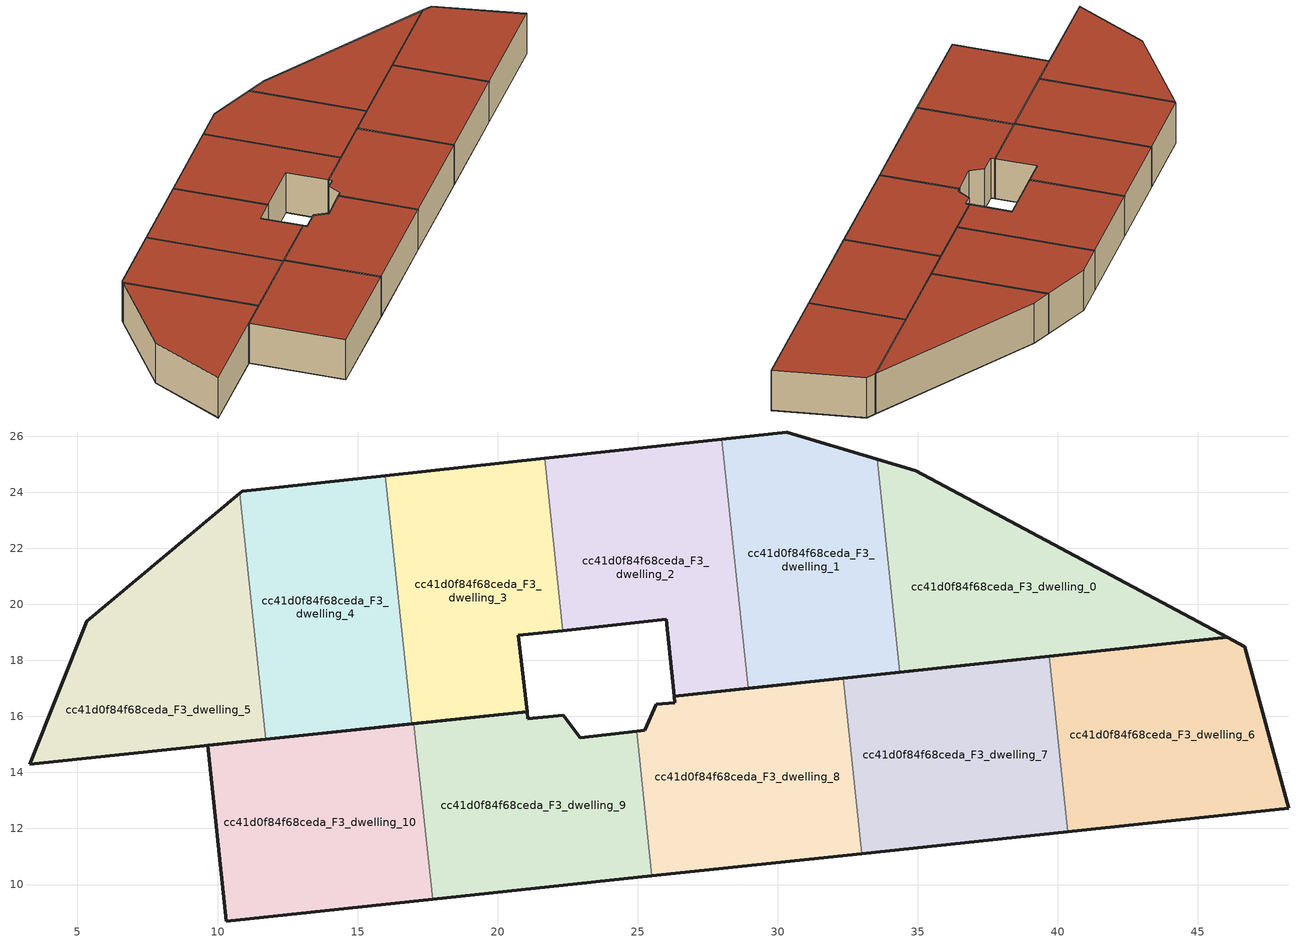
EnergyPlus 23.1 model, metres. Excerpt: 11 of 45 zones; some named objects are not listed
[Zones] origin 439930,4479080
cc41d0f84f68ceda_F3_dwelling_0
 floor to cc41d0f84f68ceda_F2_dwelling_0 (EU_floor_Construction): 46.05,18.82 34.93,24.77 33.55,25.18 34.36,17.58 z9
 wall outside (EU_wall_Construction): 33.55,25.18 34.93,24.77 46.05,18.82 34.36,17.58 z9:12
 wall to cc41d0f84f68ceda_F3_dwelling_1 (EU_wall_Construction): 34.36,17.58 33.55,25.18 z9:12
 roof outside (EU_roof_Construction): 46.05,18.82 34.36,17.58 33.55,25.18 34.93,24.77 z12
cc41d0f84f68ceda_F3_dwelling_1
 floor to cc41d0f84f68ceda_F2_dwelling_1 (EU_floor_Construction): 34.36,17.58 33.55,25.18 30.33,26.16 28,25.91 28.95,17.01 z9
 wall outside (EU_wall_Construction): 34.36,17.58 28.95,17.01 / 28,25.91 30.33,26.16 33.55,25.18 z9:12
 wall to cc41d0f84f68ceda_F3_dwelling_2 (EU_wall_Construction): 28.95,17.01 28,25.91 z9:12
 roof outside (EU_roof_Construction): 33.55,25.18 34.36,17.58 28.95,17.01 28,25.91 30.33,26.16 z12
cc41d0f84f68ceda_F3_dwelling_10
 floor to cc41d0f84f68ceda_F2_dwelling_10 (EU_floor_Construction): 17.68,9.48 17.02,15.75 9.65,14.97 10.32,8.7 z9
 wall outside (EU_wall_Construction): 17.68,9.48 10.32,8.7 9.65,14.97 17.02,15.75 z9:12
 wall to cc41d0f84f68ceda_F3_dwelling_9 (EU_wall_Construction): 17.02,15.75 17.68,9.48 z9:12
 roof outside (EU_roof_Construction): 17.02,15.75 17.68,9.48 10.32,8.7 9.65,14.97 z12
cc41d0f84f68ceda_F3_dwelling_2
 floor to cc41d0f84f68ceda_F2_dwelling_2 (EU_floor_Construction): 28.95,17.01 28,25.91 21.68,25.22 22.33,19.07 26.02,19.46 26.3,16.73 z9
 wall outside (EU_wall_Construction): 21.68,25.22 28,25.91 / 28.95,17.01 26.3,16.73 26.02,19.46 22.33,19.07 z9:12
 wall to cc41d0f84f68ceda_F3_dwelling_3 (EU_wall_Construction): 22.33,19.07 21.68,25.22 z9:12
 roof outside (EU_roof_Construction): 28,25.91 28.95,17.01 26.3,16.73 26.02,19.46 22.33,19.07 21.68,25.22 z12
cc41d0f84f68ceda_F3_dwelling_3
 floor to cc41d0f84f68ceda_F2_dwelling_3 (EU_floor_Construction): 21.06,16.17 20.74,18.9 22.33,19.07 21.68,25.22 15.99,24.6 16.93,15.74 z9
 wall outside (EU_wall_Construction): 15.99,24.6 21.68,25.22 / 22.33,19.07 20.74,18.9 21.06,16.17 16.93,15.74 z9:12
 wall to cc41d0f84f68ceda_F3_dwelling_4 (EU_wall_Construction): 16.93,15.74 15.99,24.6 z9:12
 roof outside (EU_roof_Construction): 21.68,25.22 22.33,19.07 20.74,18.9 21.06,16.17 16.93,15.74 15.99,24.6 z12
cc41d0f84f68ceda_F3_dwelling_4
 floor to cc41d0f84f68ceda_F2_dwelling_4 (EU_floor_Construction): 16.93,15.74 15.99,24.6 10.89,24.05 10.79,23.96 11.72,15.19 z9
 wall outside (EU_wall_Construction): 10.79,23.96 10.89,24.05 15.99,24.6 / 16.93,15.74 11.72,15.19 z9:12
 wall to cc41d0f84f68ceda_F3_dwelling_5 (EU_wall_Construction): 11.72,15.19 10.79,23.96 z9:12
 roof outside (EU_roof_Construction): 15.99,24.6 16.93,15.74 11.72,15.19 10.79,23.96 10.89,24.05 z12
cc41d0f84f68ceda_F3_dwelling_5
 floor to cc41d0f84f68ceda_F2_dwelling_5 (EU_floor_Construction): 11.72,15.19 10.79,23.96 5.33,19.41 3.3,14.29 z9
 wall outside (EU_wall_Construction): 11.72,15.19 3.3,14.29 5.33,19.41 10.79,23.96 z9:12
 roof outside (EU_roof_Construction): 10.79,23.96 11.72,15.19 3.3,14.29 5.33,19.41 z12
cc41d0f84f68ceda_F3_dwelling_6
 floor to cc41d0f84f68ceda_F2_dwelling_6 (EU_floor_Construction): 48.24,12.71 46.68,18.49 46.05,18.82 39.7,18.15 40.36,11.88 z9
 wall outside (EU_wall_Construction): 39.7,18.15 46.05,18.82 46.68,18.49 48.24,12.71 40.36,11.88 z9:12
 wall to cc41d0f84f68ceda_F3_dwelling_7 (EU_wall_Construction): 40.36,11.88 39.7,18.15 z9:12
 roof outside (EU_roof_Construction): 46.68,18.49 48.24,12.71 40.36,11.88 39.7,18.15 46.05,18.82 z12
cc41d0f84f68ceda_F3_dwelling_7
 floor to cc41d0f84f68ceda_F2_dwelling_7 (EU_floor_Construction): 40.36,11.88 39.7,18.15 32.34,17.37 33,11.1 z9
 wall outside (EU_wall_Construction): 40.36,11.88 33,11.1 / 32.34,17.37 39.7,18.15 z9:12
 wall to cc41d0f84f68ceda_F3_dwelling_8 (EU_wall_Construction): 33,11.1 32.34,17.37 z9:12
 roof outside (EU_roof_Construction): 39.7,18.15 40.36,11.88 33,11.1 32.34,17.37 z12
cc41d0f84f68ceda_F3_dwelling_8
 floor to cc41d0f84f68ceda_F2_dwelling_8 (EU_floor_Construction): 33,11.1 32.34,17.37 26.3,16.73 26.33,16.49 25.66,16.44 25.25,15.51 24.96,15.47 25.51,10.31 z9
 wall outside (EU_wall_Construction): 33,11.1 25.51,10.31 / 24.96,15.47 25.25,15.51 25.66,16.44 26.33,16.49 26.3,16.73 32.34,17.37 z9:12
 wall to cc41d0f84f68ceda_F3_dwelling_9 (EU_wall_Construction): 25.51,10.31 24.96,15.47 z9:12
 roof outside (EU_roof_Construction): 32.34,17.37 33,11.1 25.51,10.31 24.96,15.47 25.25,15.51 25.66,16.44 26.33,16.49 26.3,16.73 z12
cc41d0f84f68ceda_F3_dwelling_9
 floor to cc41d0f84f68ceda_F2_dwelling_9 (EU_floor_Construction): 25.51,10.31 24.96,15.47 22.95,15.24 22.34,16.04 21.09,15.92 21.06,16.17 17.02,15.75 17.68,9.48 z9
 wall outside (EU_wall_Construction): 25.51,10.31 17.68,9.48 / 17.02,15.75 21.06,16.17 21.09,15.92 22.34,16.04 22.95,15.24 24.96,15.47 z9:12
 roof outside (EU_roof_Construction): 24.96,15.47 25.51,10.31 17.68,9.48 17.02,15.75 21.06,16.17 21.09,15.92 22.34,16.04 22.95,15.24 z12
[Building]
EU S2 Campaign: North Axis=0; Terrain=City; Solar Distribution=FullExterior
[Site:Location]
Madrid: Latitude=40.5; Longitude=-3.5; Time Zone=1; Elevation=609
[SizingPeriod:WeatherFileDays]
AnnualSizingPeriod: Begin Month=1; Begin Day of Month=1; End Month=12; End Day of Month=31; Day of Week for Start Day=Monday; Use Weather File Daylight Saving Period=No; Use Weather File Rain and Snow Indicators=No
[MATERIAL]
EU_InternalMass_Material: Roughness=MediumRough; Thickness=0.1; Conductivity=1; Density=1800; Specific Heat=900; Thermal Absorptance=0.9; Solar Absorptance=0.7; Visible Absorptance=0.7
[MATERIAL:NOMASS] Roughness=MediumRough; Thermal Absorptance=0.9; Solar Absorptance=0.7; Visible Absorptance=0.7
Name | Thermal Resistance
EU_wall_NoMass; EU_roof_NoMass | 2.16768
EU_floor_NoMass | 1.14339
[CONSTRUCTION]
EU_wall_Construction: EU_wall_NoMass
EU_roof_Construction: EU_roof_NoMass
EU_floor_Construction: EU_floor_NoMass
EU_InternalMass_Construction: EU_InternalMass_Material
[ZONE] Type=1; Multiplier=1; Ceiling Height=autocalculate; Floor Area=autocalculate; Part of Total Floor Area=Yes
Name | Volume
cc41d0f84f68ceda_F3_dwelling_0 | 140.059
cc41d0f84f68ceda_F3_dwelling_1 | 140.049
cc41d0f84f68ceda_F3_dwelling_10 | 140.043
cc41d0f84f68ceda_F3_dwelling_2 | 140.023
cc41d0f84f68ceda_F3_dwelling_3 | 140.05
cc41d0f84f68ceda_F3_dwelling_4 | 140.04
cc41d0f84f68ceda_F3_dwelling_5 | 140.034
cc41d0f84f68ceda_F3_dwelling_6 | 140.028
cc41d0f84f68ceda_F3_dwelling_7; cc41d0f84f68ceda_F3_dwelling_9 | 140.036
cc41d0f84f68ceda_F3_dwelling_8 | 140.042
[INTERNALMASS] Construction=EU_InternalMass_Construction
Name | Zone or ZoneList | Surface Area
cc41d0f84f68ceda_F3_dwelling_0_EU_InternalMass | cc41d0f84f68ceda_F3_dwelling_0 | 46.6744
cc41d0f84f68ceda_F3_dwelling_1_EU_InternalMass | cc41d0f84f68ceda_F3_dwelling_1 | 46.6746
cc41d0f84f68ceda_F3_dwelling_2_EU_InternalMass | cc41d0f84f68ceda_F3_dwelling_2 | 46.6753
cc41d0f84f68ceda_F3_dwelling_3_EU_InternalMass | cc41d0f84f68ceda_F3_dwelling_3 | 46.6827
cc41d0f84f68ceda_F3_dwelling_4_EU_InternalMass | cc41d0f84f68ceda_F3_dwelling_4 | 46.6823
cc41d0f84f68ceda_F3_dwelling_5_EU_InternalMass | cc41d0f84f68ceda_F3_dwelling_5 | 46.6812
cc41d0f84f68ceda_F3_dwelling_6_EU_InternalMass | cc41d0f84f68ceda_F3_dwelling_6 | 46.6777
cc41d0f84f68ceda_F3_dwelling_7_EU_InternalMass | cc41d0f84f68ceda_F3_dwelling_7 | 46.6843
cc41d0f84f68ceda_F3_dwelling_8_EU_InternalMass | cc41d0f84f68ceda_F3_dwelling_8 | 93.363
cc41d0f84f68ceda_F3_dwelling_9_EU_InternalMass | cc41d0f84f68ceda_F3_dwelling_9 | 46.6724
cc41d0f84f68ceda_F3_dwelling_10_EU_InternalMass | cc41d0f84f68ceda_F3_dwelling_10 | 46.6805
[OTHEREQUIPMENT] Fuel Type=Electricity; Design Level Calculation Method=Watts/Area; Power per Zone Floor Area=1; Fraction Latent=0; Fraction Radiant=0; Fraction Lost=0; Carbon Dioxide Generation Rate=0; EndUse Subcategory=EU_Step8_InternalGains
Name | Zone or ZoneList or Space or SpaceList | Schedule
EU_Step8_InternalGain_cc41d0f84f68ceda_F3_dwelling_0_f000 | cc41d0f84f68ceda_F3_dwelling_0 | EU_Step8_GainSchedule_cc41d0f84f68ceda_F3_dwelling_0_f000
EU_Step8_InternalGain_cc41d0f84f68ceda_F3_dwelling_1_f000 | cc41d0f84f68ceda_F3_dwelling_1 | EU_Step8_GainSchedule_cc41d0f84f68ceda_F3_dwelling_1_f000
EU_Step8_InternalGain_cc41d0f84f68ceda_F3_dwelling_2_f000 | cc41d0f84f68ceda_F3_dwelling_2 | EU_Step8_GainSchedule_cc41d0f84f68ceda_F3_dwelling_2_f000
EU_Step8_InternalGain_cc41d0f84f68ceda_F3_dwelling_3_f000 | cc41d0f84f68ceda_F3_dwelling_3 | EU_Step8_GainSchedule_cc41d0f84f68ceda_F3_dwelling_3_f000
EU_Step8_InternalGain_cc41d0f84f68ceda_F3_dwelling_4_f000 | cc41d0f84f68ceda_F3_dwelling_4 | EU_Step8_GainSchedule_cc41d0f84f68ceda_F3_dwelling_4_f000
EU_Step8_InternalGain_cc41d0f84f68ceda_F3_dwelling_5_f000 | cc41d0f84f68ceda_F3_dwelling_5 | EU_Step8_GainSchedule_cc41d0f84f68ceda_F3_dwelling_5_f000
EU_Step8_InternalGain_cc41d0f84f68ceda_F3_dwelling_6_f000 | cc41d0f84f68ceda_F3_dwelling_6 | EU_Step8_GainSchedule_cc41d0f84f68ceda_F3_dwelling_6_f000
EU_Step8_InternalGain_cc41d0f84f68ceda_F3_dwelling_7_f000 | cc41d0f84f68ceda_F3_dwelling_7 | EU_Step8_GainSchedule_cc41d0f84f68ceda_F3_dwelling_7_f000
EU_Step8_InternalGain_cc41d0f84f68ceda_F3_dwelling_8_f000 | cc41d0f84f68ceda_F3_dwelling_8 | EU_Step8_GainSchedule_cc41d0f84f68ceda_F3_dwelling_8_f000
EU_Step8_InternalGain_cc41d0f84f68ceda_F3_dwelling_9_f000 | cc41d0f84f68ceda_F3_dwelling_9 | EU_Step8_GainSchedule_cc41d0f84f68ceda_F3_dwelling_9_f000
EU_Step8_InternalGain_cc41d0f84f68ceda_F3_dwelling_10_f000 | cc41d0f84f68ceda_F3_dwelling_10 | EU_Step8_GainSchedule_cc41d0f84f68ceda_F3_dwelling_10_f000
[ZONEVENTILATION:DESIGNFLOWRATE] Schedule=EU_AlwaysOn; Design Flow Rate Calculation Method=AirChanges/Hour; Air Changes per Hour=0.480546; Ventilation Type=Natural; Fan Pressure Rise=0; Fan Total Efficiency=1; Constant Term Coefficient=1; Temperature Term Coefficient=0; Velocity Term Coefficient=0; Velocity Squared Term Coefficient=0; Minimum Indoor Temperature=-100; Maximum Indoor Temperature=100; Delta Temperature=-100; Minimum Outdoor Temperature=-100; Maximum Outdoor Temperature=100; Maximum Wind Speed=40
Name | Zone or ZoneList or Space or SpaceList
EU_ConstantAir_cc41d0f84f68ceda_F3_dwelling_0 | cc41d0f84f68ceda_F3_dwelling_0
EU_ConstantAir_cc41d0f84f68ceda_F3_dwelling_1 | cc41d0f84f68ceda_F3_dwelling_1
EU_ConstantAir_cc41d0f84f68ceda_F3_dwelling_2 | cc41d0f84f68ceda_F3_dwelling_2
EU_ConstantAir_cc41d0f84f68ceda_F3_dwelling_3 | cc41d0f84f68ceda_F3_dwelling_3
EU_ConstantAir_cc41d0f84f68ceda_F3_dwelling_4 | cc41d0f84f68ceda_F3_dwelling_4
EU_ConstantAir_cc41d0f84f68ceda_F3_dwelling_5 | cc41d0f84f68ceda_F3_dwelling_5
EU_ConstantAir_cc41d0f84f68ceda_F3_dwelling_6 | cc41d0f84f68ceda_F3_dwelling_6
EU_ConstantAir_cc41d0f84f68ceda_F3_dwelling_7 | cc41d0f84f68ceda_F3_dwelling_7
EU_ConstantAir_cc41d0f84f68ceda_F3_dwelling_8 | cc41d0f84f68ceda_F3_dwelling_8
EU_ConstantAir_cc41d0f84f68ceda_F3_dwelling_9 | cc41d0f84f68ceda_F3_dwelling_9
EU_ConstantAir_cc41d0f84f68ceda_F3_dwelling_10 | cc41d0f84f68ceda_F3_dwelling_10
[HVACTEMPLATE:ZONE:IDEALLOADSAIRSYSTEM] System Availability Schedule=EU_AlwaysOn; Maximum Heating Supply Air Temperature=50; Minimum Cooling Supply Air Temperature=13; Maximum Heating Supply Air Humidity Ratio=0.0156; Minimum Cooling Supply Air Humidity Ratio=0.0077; Heating Limit=NoLimit; Cooling Limit=NoLimit; Heating Availability Schedule=EU_AlwaysOn; Cooling Availability Schedule=EU_CoolingOff; Dehumidification Control Type=ConstantSensibleHeatRatio; Cooling Sensible Heat Ratio=0.7; Dehumidification Setpoint=60; Humidification Control Type=None; Humidification Setpoint=30; Outdoor Air Method=None; Outdoor Air Flow Rate per Person=0.00944; Outdoor Air Flow Rate per Zone Floor Area=0; Outdoor Air Flow Rate per Zone=0; Demand Controlled Ventilation Type=None; Outdoor Air Economizer Type=NoEconomizer; Heat Recovery Type=None; Sensible Heat Recovery Effectiveness=0.7; Latent Heat Recovery Effectiveness=0.65
Name | Template Thermostat
cc41d0f84f68ceda_F3_dwelling_0 | EU_HeatOnly_cc41d0f84f68ceda_F3_dwelling_0
cc41d0f84f68ceda_F3_dwelling_1 | EU_HeatOnly_cc41d0f84f68ceda_F3_dwelling_1
cc41d0f84f68ceda_F3_dwelling_2 | EU_HeatOnly_cc41d0f84f68ceda_F3_dwelling_2
cc41d0f84f68ceda_F3_dwelling_3 | EU_HeatOnly_cc41d0f84f68ceda_F3_dwelling_3
cc41d0f84f68ceda_F3_dwelling_4 | EU_HeatOnly_cc41d0f84f68ceda_F3_dwelling_4
cc41d0f84f68ceda_F3_dwelling_5 | EU_HeatOnly_cc41d0f84f68ceda_F3_dwelling_5
cc41d0f84f68ceda_F3_dwelling_6 | EU_HeatOnly_cc41d0f84f68ceda_F3_dwelling_6
cc41d0f84f68ceda_F3_dwelling_7 | EU_HeatOnly_cc41d0f84f68ceda_F3_dwelling_7
cc41d0f84f68ceda_F3_dwelling_8 | EU_HeatOnly_cc41d0f84f68ceda_F3_dwelling_8
cc41d0f84f68ceda_F3_dwelling_9 | EU_HeatOnly_cc41d0f84f68ceda_F3_dwelling_9
cc41d0f84f68ceda_F3_dwelling_10 | EU_HeatOnly_cc41d0f84f68ceda_F3_dwelling_10
[SIZING:ZONE] Zone Cooling Design Supply Air Temperature Input Method=SupplyAirTemperature; Zone Cooling Design Supply Air Temperature=13; Zone Heating Design Supply Air Temperature Input Method=SupplyAirTemperature; Zone Heating Design Supply Air Temperature=50; Zone Cooling Design Supply Air Humidity Ratio=0.008; Zone Heating Design Supply Air Humidity Ratio=0.008; Cooling Design Air Flow Method=DesignDay; Cooling Design Air Flow Rate=0; Cooling Minimum Air Flow per Zone Floor Area=0.000762; Cooling Minimum Air Flow=0; Cooling Minimum Air Flow Fraction=0.2; Heating Design Air Flow Method=DesignDay; Heating Design Air Flow Rate=0; Heating Maximum Air Flow per Zone Floor Area=0.002032; Heating Maximum Air Flow=0.141576; Heating Maximum Air Flow Fraction=0.3; Account for Dedicated Outdoor Air System=No; Dedicated Outdoor Air System Control Strategy=NeutralSupplyAir; Dedicated Outdoor Air Low Setpoint Temperature for Design=autosize; Dedicated Outdoor Air High Setpoint Temperature for Design=autosize; Zone Load Sizing Method=Sensible Load Only No Latent Load; Zone Latent Cooling Design Supply Air Humidity Ratio Input Method=HumidityRatioDifference; Zone Cooling Design Supply Air Humidity Ratio Difference=0.005; Zone Latent Heating Design Supply Air Humidity Ratio Input Method=HumidityRatioDifference; Zone Humidification Design Supply Air Humidity Ratio Difference=0.005
cc41d0f84f68ceda_F3_dwelling_0; cc41d0f84f68ceda_F3_dwelling_1; cc41d0f84f68ceda_F3_dwelling_2; cc41d0f84f68ceda_F3_dwelling_3; cc41d0f84f68ceda_F3_dwelling_4; cc41d0f84f68ceda_F3_dwelling_5; cc41d0f84f68ceda_F3_dwelling_6; cc41d0f84f68ceda_F3_dwelling_7; cc41d0f84f68ceda_F3_dwelling_8; cc41d0f84f68ceda_F3_dwelling_9; cc41d0f84f68ceda_F3_dwelling_10
[SCHEDULE:CONSTANT]
Name | Hourly Value
EU_AlwaysOn | 1
EU_CoolingOff | 0
[SCHEDULE:FILE] Column Number=1; Rows to Skip at Top=0; Number of Hours of Data=8760; Column Separator=Comma; Interpolate to Timestep=No; Minutes per Item=60; Adjust Schedule for Daylight Savings=Yes
Name | File
EU_Step8_GainSchedule_cc41d0f84f68ceda_F3_dwelling_0_f000 | ../../schedules/cc41d0f84f68ceda/cc41d0f84f68ceda_F3_dwelling_0_f000_gain.csv
EU_Step8_GainSchedule_cc41d0f84f68ceda_F3_dwelling_1_f000 | ../../schedules/cc41d0f84f68ceda/cc41d0f84f68ceda_F3_dwelling_1_f000_gain.csv
EU_Step8_GainSchedule_cc41d0f84f68ceda_F3_dwelling_2_f000 | ../../schedules/cc41d0f84f68ceda/cc41d0f84f68ceda_F3_dwelling_2_f000_gain.csv
EU_Step8_GainSchedule_cc41d0f84f68ceda_F3_dwelling_3_f000 | ../../schedules/cc41d0f84f68ceda/cc41d0f84f68ceda_F3_dwelling_3_f000_gain.csv
EU_Step8_GainSchedule_cc41d0f84f68ceda_F3_dwelling_4_f000 | ../../schedules/cc41d0f84f68ceda/cc41d0f84f68ceda_F3_dwelling_4_f000_gain.csv
EU_Step8_GainSchedule_cc41d0f84f68ceda_F3_dwelling_5_f000 | ../../schedules/cc41d0f84f68ceda/cc41d0f84f68ceda_F3_dwelling_5_f000_gain.csv
EU_Step8_GainSchedule_cc41d0f84f68ceda_F3_dwelling_6_f000 | ../../schedules/cc41d0f84f68ceda/cc41d0f84f68ceda_F3_dwelling_6_f000_gain.csv
EU_Step8_GainSchedule_cc41d0f84f68ceda_F3_dwelling_7_f000 | ../../schedules/cc41d0f84f68ceda/cc41d0f84f68ceda_F3_dwelling_7_f000_gain.csv
EU_Step8_GainSchedule_cc41d0f84f68ceda_F3_dwelling_8_f000 | ../../schedules/cc41d0f84f68ceda/cc41d0f84f68ceda_F3_dwelling_8_f000_gain.csv
EU_Step8_GainSchedule_cc41d0f84f68ceda_F3_dwelling_9_f000 | ../../schedules/cc41d0f84f68ceda/cc41d0f84f68ceda_F3_dwelling_9_f000_gain.csv
EU_Step8_GainSchedule_cc41d0f84f68ceda_F3_dwelling_10_f000 | ../../schedules/cc41d0f84f68ceda/cc41d0f84f68ceda_F3_dwelling_10_f000_gain.csv
